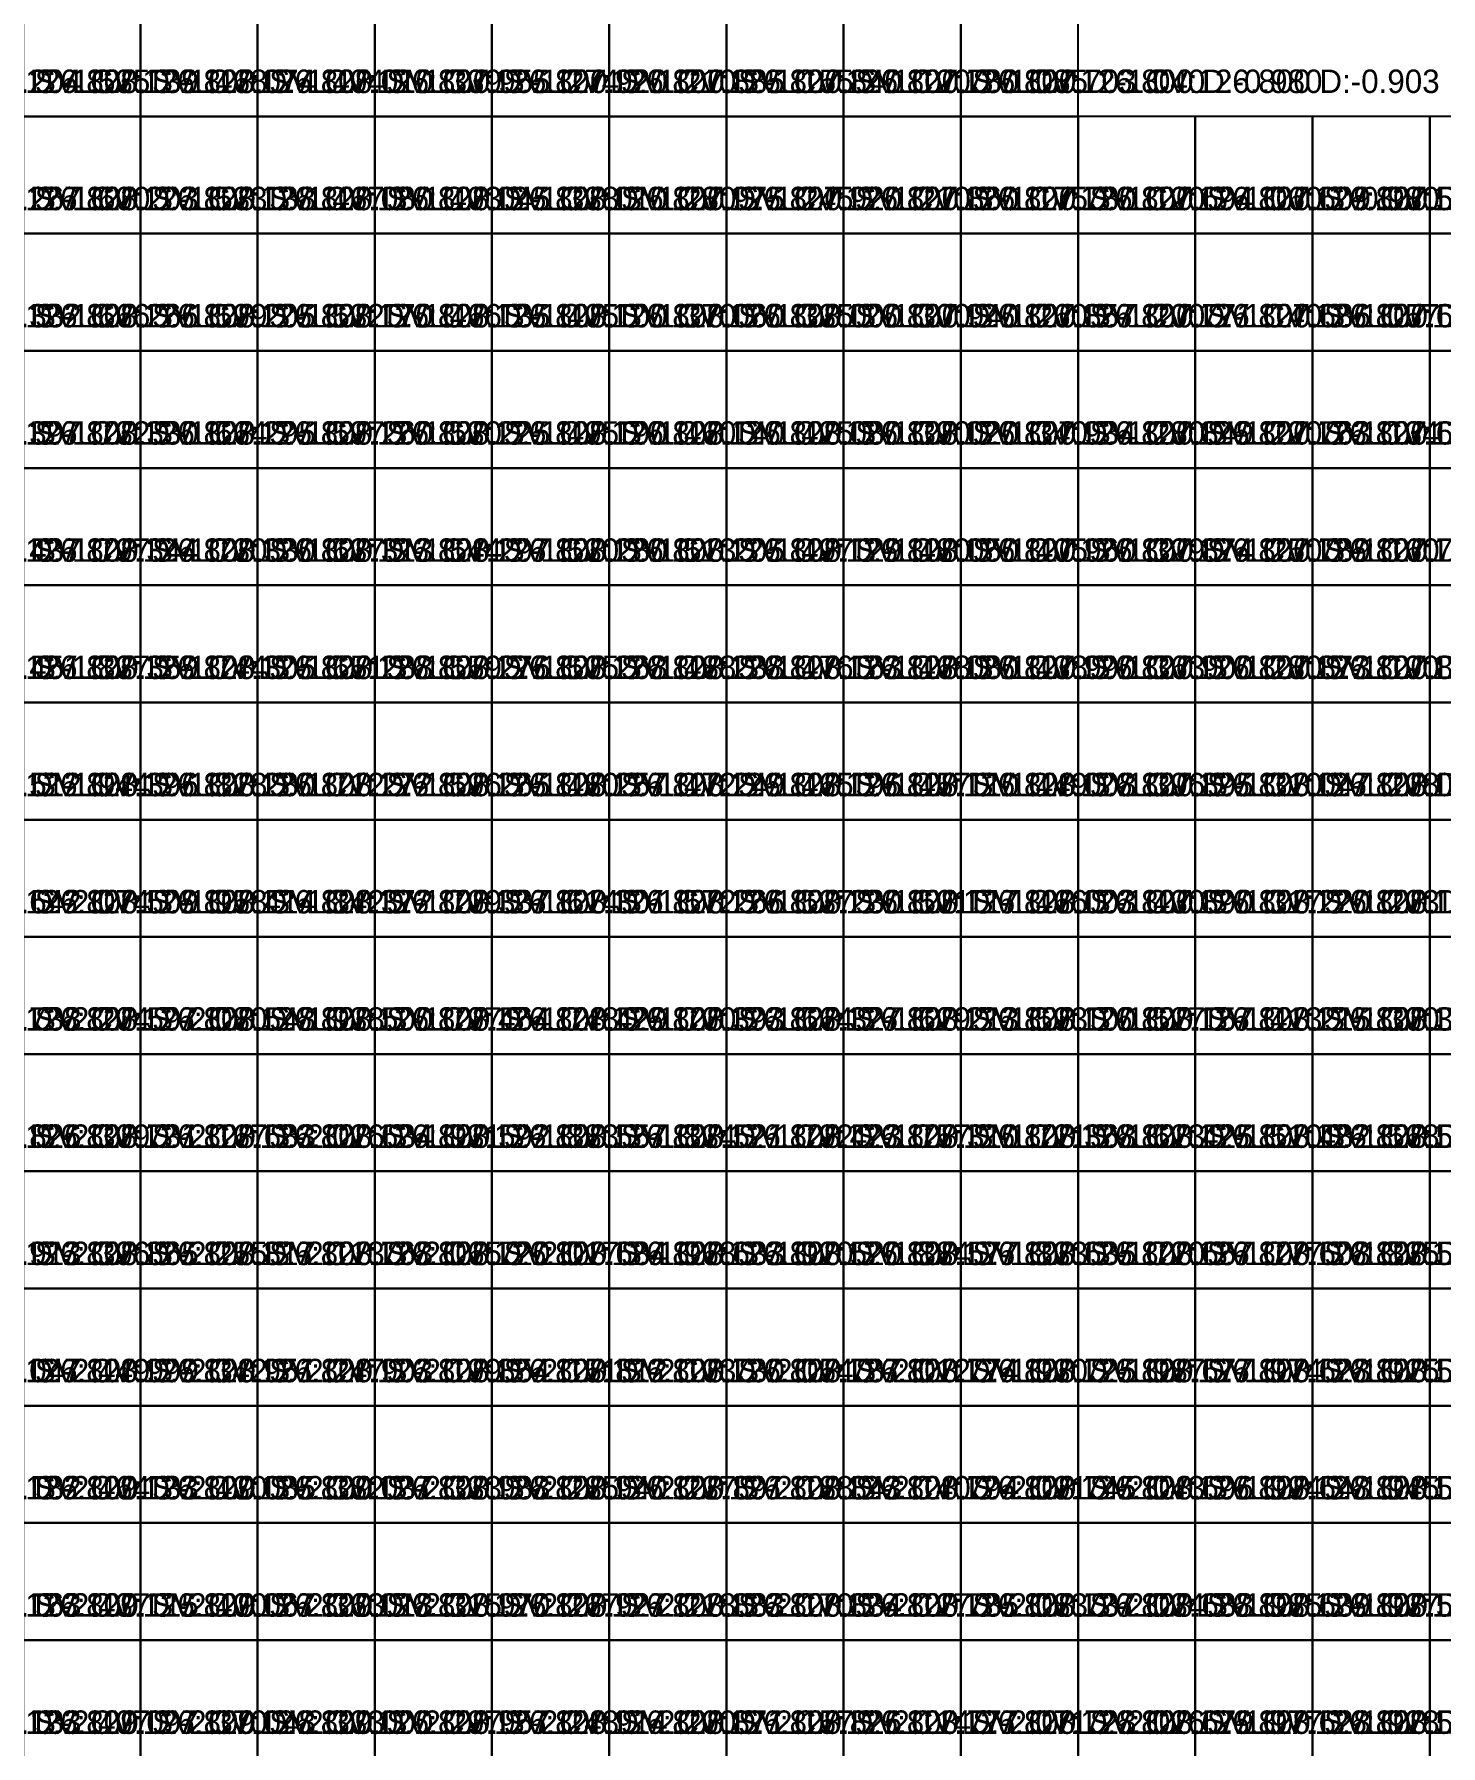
# Model space of a CAD drawing. Header units: metres. Extents: x 287857 to 287981, y 62957 to 63018.
# Drawn here: x 287912.02 to 287924.02, y 62970.93 to 62985.53 of the extents above; entities that cross this region are included whole.
import ezdxf

# ---------------------------------------------------------------- set-up
doc = ezdxf.new("R2010")
doc.units = ezdxf.units.M
doc.layers.add('CORR-CUT', color=7, linetype='Continuous', true_color=0x3b82f6)
doc.layers.add('CORR-DIFF-TXT', color=7, linetype='Continuous', true_color=0xffffff)

msp = doc.modelspace()

# ---------------------------------------------------------------- linework, layer by layer
at = {"layer": 'CORR-CUT'}
for points in [[(287911.925, 62984.831, 128.139), (287912.925, 62984.831, 128.139), (287912.925, 62985.831, 128.139), (287911.925, 62985.831, 128.139), (287911.925, 62984.831, 128.139)], [(287912.925, 62984.831, 128.074), (287913.925, 62984.831, 128.074), (287913.925, 62985.831, 128.074), (287912.925, 62985.831, 128.074), (287912.925, 62984.831, 128.074)], [(287913.925, 62984.831, 128.01), (287914.925, 62984.831, 128.01), (287914.925, 62985.831, 128.01), (287913.925, 62985.831, 128.01), (287913.925, 62984.831, 128.01)], [(287914.925, 62984.831, 127.955), (287915.925, 62984.831, 127.955), (287915.925, 62985.831, 127.955), (287914.925, 62985.831, 127.955), (287914.925, 62984.831, 127.955)], [(287915.925, 62984.831, 127.92), (287916.925, 62984.831, 127.92), (287916.925, 62985.831, 127.92), (287915.925, 62985.831, 127.92), (287915.925, 62984.831, 127.92)], [(287916.925, 62984.831, 127.885), (287917.925, 62984.831, 127.885), (287917.925, 62985.831, 127.885), (287916.925, 62985.831, 127.885), (287916.925, 62984.831, 127.885)], [(287917.925, 62984.831, 127.84), (287918.925, 62984.831, 127.84), (287918.925, 62985.831, 127.84), (287917.925, 62985.831, 127.84), (287917.925, 62984.831, 127.84)], [(287918.925, 62984.831, 127.78), (287919.925, 62984.831, 127.78), (287919.925, 62985.831, 127.78), (287918.925, 62985.831, 127.78), (287918.925, 62984.831, 127.78)], [(287919.925, 62984.831, 127.703), (287920.925, 62984.831, 127.703), (287920.925, 62985.831, 127.703), (287919.925, 62985.831, 127.703), (287919.925, 62984.831, 127.703)], [(287911.925, 62983.831, 128.203), (287912.925, 62983.831, 128.203), (287912.925, 62984.831, 128.203), (287911.925, 62984.831, 128.203), (287911.925, 62983.831, 128.203)], [(287912.925, 62983.831, 128.138), (287913.925, 62983.831, 128.138), (287913.925, 62984.831, 128.138), (287912.925, 62984.831, 128.138), (287912.925, 62983.831, 128.138)], [(287913.925, 62983.831, 128.08), (287914.925, 62983.831, 128.08), (287914.925, 62984.831, 128.08), (287913.925, 62984.831, 128.08), (287913.925, 62983.831, 128.08)], [(287914.925, 62983.831, 128.045), (287915.925, 62983.831, 128.045), (287915.925, 62984.831, 128.045), (287914.925, 62984.831, 128.045), (287914.925, 62983.831, 128.045)], [(287915.925, 62983.831, 128.01), (287916.925, 62983.831, 128.01), (287916.925, 62984.831, 128.01), (287915.925, 62984.831, 128.01), (287915.925, 62983.831, 128.01)], [(287916.925, 62983.831, 127.975), (287917.925, 62983.831, 127.975), (287917.925, 62984.831, 127.975), (287916.925, 62984.831, 127.975), (287916.925, 62983.831, 127.975)], [(287917.925, 62983.831, 127.92), (287918.925, 62983.831, 127.92), (287918.925, 62984.831, 127.92), (287917.925, 62984.831, 127.92), (287917.925, 62983.831, 127.92)], [(287918.925, 62983.831, 127.86), (287919.925, 62983.831, 127.86), (287919.925, 62984.831, 127.86), (287918.925, 62984.831, 127.86), (287918.925, 62983.831, 127.86)], [(287919.925, 62983.831, 127.78), (287920.925, 62983.831, 127.78), (287920.925, 62984.831, 127.78), (287919.925, 62984.831, 127.78), (287919.925, 62983.831, 127.78)], [(287920.925, 62983.831, 127.694), (287921.925, 62983.831, 127.694), (287921.925, 62984.831, 127.694), (287920.925, 62984.831, 127.694), (287920.925, 62983.831, 127.694)], [(287921.925, 62983.831, 127.609), (287922.925, 62983.831, 127.609), (287922.925, 62984.831, 127.609), (287921.925, 62984.831, 127.609), (287921.925, 62983.831, 127.609)], [(287922.925, 62983.831, 127.523), (287923.925, 62983.831, 127.523), (287923.925, 62984.831, 127.523), (287922.925, 62984.831, 127.523), (287922.925, 62983.831, 127.523)], [(287923.925, 62983.831, 127.437), (287924.925, 62983.831, 127.437), (287924.925, 62984.831, 127.437), (287923.925, 62984.831, 127.437), (287923.925, 62983.831, 127.437)], [(287911.925, 62982.831, 128.266), (287912.925, 62982.831, 128.266), (287912.925, 62983.831, 128.266), (287911.925, 62983.831, 128.266), (287911.925, 62982.831, 128.266)], [(287912.925, 62982.831, 128.205), (287913.925, 62982.831, 128.205), (287913.925, 62983.831, 128.205), (287912.925, 62983.831, 128.205), (287912.925, 62982.831, 128.205)], [(287913.925, 62982.831, 128.17), (287914.925, 62982.831, 128.17), (287914.925, 62983.831, 128.17), (287913.925, 62983.831, 128.17), (287913.925, 62982.831, 128.17)], [(287914.925, 62982.831, 128.135), (287915.925, 62982.831, 128.135), (287915.925, 62983.831, 128.135), (287914.925, 62983.831, 128.135), (287914.925, 62982.831, 128.135)], [(287915.925, 62982.831, 128.1), (287916.925, 62982.831, 128.1), (287916.925, 62983.831, 128.1), (287915.925, 62983.831, 128.1), (287915.925, 62982.831, 128.1)], [(287916.925, 62982.831, 128.06), (287917.925, 62982.831, 128.06), (287917.925, 62983.831, 128.06), (287916.925, 62983.831, 128.06), (287916.925, 62982.831, 128.06)], [(287917.925, 62982.831, 128), (287918.925, 62982.831, 128), (287918.925, 62983.831, 128), (287917.925, 62983.831, 128), (287917.925, 62982.831, 128)], [(287918.925, 62982.831, 127.94), (287919.925, 62982.831, 127.94), (287919.925, 62983.831, 127.94), (287918.925, 62983.831, 127.94), (287918.925, 62982.831, 127.94)], [(287919.925, 62982.831, 127.857), (287920.925, 62982.831, 127.857), (287920.925, 62983.831, 127.857), (287919.925, 62983.831, 127.857), (287919.925, 62982.831, 127.857)], [(287920.925, 62982.831, 127.771), (287921.925, 62982.831, 127.771), (287921.925, 62983.831, 127.771), (287920.925, 62983.831, 127.771), (287920.925, 62982.831, 127.771)], [(287921.925, 62982.831, 127.686), (287922.925, 62982.831, 127.686), (287922.925, 62983.831, 127.686), (287921.925, 62983.831, 127.686), (287921.925, 62982.831, 127.686)], [(287922.925, 62982.831, 127.6), (287923.925, 62982.831, 127.6), (287923.925, 62983.831, 127.6), (287922.925, 62983.831, 127.6), (287922.925, 62982.831, 127.6)], [(287923.925, 62982.831, 127.514), (287924.925, 62982.831, 127.514), (287924.925, 62983.831, 127.514), (287923.925, 62983.831, 127.514), (287923.925, 62982.831, 127.514)], [(287911.925, 62981.831, 128.33), (287912.925, 62981.831, 128.33), (287912.925, 62982.831, 128.33), (287911.925, 62982.831, 128.33), (287911.925, 62981.831, 128.33)], [(287912.925, 62981.831, 128.295), (287913.925, 62981.831, 128.295), (287913.925, 62982.831, 128.295), (287912.925, 62982.831, 128.295), (287912.925, 62981.831, 128.295)], [(287913.925, 62981.831, 128.26), (287914.925, 62981.831, 128.26), (287914.925, 62982.831, 128.26), (287913.925, 62982.831, 128.26), (287913.925, 62981.831, 128.26)], [(287914.925, 62981.831, 128.225), (287915.925, 62981.831, 128.225), (287915.925, 62982.831, 128.225), (287914.925, 62982.831, 128.225), (287914.925, 62981.831, 128.225)], [(287915.925, 62981.831, 128.19), (287916.925, 62981.831, 128.19), (287916.925, 62982.831, 128.19), (287915.925, 62982.831, 128.19), (287915.925, 62981.831, 128.19)], [(287916.925, 62981.831, 128.14), (287917.925, 62981.831, 128.14), (287917.925, 62982.831, 128.14), (287916.925, 62982.831, 128.14), (287916.925, 62981.831, 128.14)], [(287917.925, 62981.831, 128.08), (287918.925, 62981.831, 128.08), (287918.925, 62982.831, 128.08), (287917.925, 62982.831, 128.08), (287917.925, 62981.831, 128.08)], [(287918.925, 62981.831, 128.02), (287919.925, 62981.831, 128.02), (287919.925, 62982.831, 128.02), (287918.925, 62982.831, 128.02), (287918.925, 62981.831, 128.02)], [(287919.925, 62981.831, 127.934), (287920.925, 62981.831, 127.934), (287920.925, 62982.831, 127.934), (287919.925, 62982.831, 127.934), (287919.925, 62981.831, 127.934)], [(287920.925, 62981.831, 127.849), (287921.925, 62981.831, 127.849), (287921.925, 62982.831, 127.849), (287920.925, 62982.831, 127.849), (287920.925, 62981.831, 127.849)], [(287921.925, 62981.831, 127.763), (287922.925, 62981.831, 127.763), (287922.925, 62982.831, 127.763), (287921.925, 62982.831, 127.763), (287921.925, 62981.831, 127.763)], [(287922.925, 62981.831, 127.677), (287923.925, 62981.831, 127.677), (287923.925, 62982.831, 127.677), (287922.925, 62982.831, 127.677), (287922.925, 62981.831, 127.677)], [(287923.925, 62981.831, 127.591), (287924.925, 62981.831, 127.591), (287924.925, 62982.831, 127.591), (287923.925, 62982.831, 127.591), (287923.925, 62981.831, 127.591)], [(287911.925, 62980.831, 128.344), (287912.925, 62980.831, 128.344), (287912.925, 62981.831, 128.344), (287911.925, 62981.831, 128.344), (287911.925, 62980.831, 128.344)], [(287912.925, 62980.831, 128.33), (287913.925, 62980.831, 128.33), (287913.925, 62981.831, 128.33), (287912.925, 62981.831, 128.33), (287912.925, 62980.831, 128.33)], [(287913.925, 62980.831, 128.313), (287914.925, 62980.831, 128.313), (287914.925, 62981.831, 128.313), (287913.925, 62981.831, 128.313), (287913.925, 62980.831, 128.313)], [(287914.925, 62980.831, 128.297), (287915.925, 62980.831, 128.297), (287915.925, 62981.831, 128.297), (287914.925, 62981.831, 128.297), (287914.925, 62980.831, 128.297)], [(287915.925, 62980.831, 128.28), (287916.925, 62980.831, 128.28), (287916.925, 62981.831, 128.28), (287915.925, 62981.831, 128.28), (287915.925, 62980.831, 128.28)], [(287916.925, 62980.831, 128.205), (287917.925, 62980.831, 128.205), (287917.925, 62981.831, 128.205), (287916.925, 62981.831, 128.205), (287916.925, 62980.831, 128.205)], [(287917.925, 62980.831, 128.129), (287918.925, 62980.831, 128.129), (287918.925, 62981.831, 128.129), (287917.925, 62981.831, 128.129), (287917.925, 62980.831, 128.129)], [(287918.925, 62980.831, 128.05), (287919.925, 62980.831, 128.05), (287919.925, 62981.831, 128.05), (287918.925, 62981.831, 128.05), (287918.925, 62980.831, 128.05)], [(287919.925, 62980.831, 127.96), (287920.925, 62980.831, 127.96), (287920.925, 62981.831, 127.96), (287919.925, 62981.831, 127.96), (287919.925, 62980.831, 127.96)], [(287920.925, 62980.831, 127.874), (287921.925, 62980.831, 127.874), (287921.925, 62981.831, 127.874), (287920.925, 62981.831, 127.874), (287920.925, 62980.831, 127.874)], [(287921.925, 62980.831, 127.789), (287922.925, 62980.831, 127.789), (287922.925, 62981.831, 127.789), (287921.925, 62981.831, 127.789), (287921.925, 62980.831, 127.789)], [(287922.925, 62980.831, 127.703), (287923.925, 62980.831, 127.703), (287923.925, 62981.831, 127.703), (287922.925, 62981.831, 127.703), (287922.925, 62980.831, 127.703)], [(287923.925, 62980.831, 127.647), (287924.925, 62980.831, 127.647), (287924.925, 62981.831, 127.647), (287923.925, 62981.831, 127.647), (287923.925, 62980.831, 127.647)], [(287911.925, 62979.831, 128.359), (287912.925, 62979.831, 128.359), (287912.925, 62980.831, 128.359), (287911.925, 62980.831, 128.359), (287911.925, 62979.831, 128.359)], [(287912.925, 62979.831, 128.305), (287913.925, 62979.831, 128.305), (287913.925, 62980.831, 128.305), (287912.925, 62980.831, 128.305), (287912.925, 62979.831, 128.305)], [(287913.925, 62979.831, 128.288), (287914.925, 62979.831, 128.288), (287914.925, 62980.831, 128.288), (287913.925, 62980.831, 128.288), (287913.925, 62979.831, 128.288)], [(287914.925, 62979.831, 128.276), (287915.925, 62979.831, 128.276), (287915.925, 62980.831, 128.276), (287914.925, 62980.831, 128.276), (287914.925, 62979.831, 128.276)], [(287915.925, 62979.831, 128.268), (287916.925, 62979.831, 128.268), (287916.925, 62980.831, 128.268), (287915.925, 62980.831, 128.268), (287915.925, 62979.831, 128.268)], [(287916.925, 62979.831, 128.238), (287917.925, 62979.831, 128.238), (287917.925, 62980.831, 128.238), (287916.925, 62980.831, 128.238), (287916.925, 62979.831, 128.238)], [(287917.925, 62979.831, 128.163), (287918.925, 62979.831, 128.163), (287918.925, 62980.831, 128.163), (287917.925, 62980.831, 128.163), (287917.925, 62979.831, 128.163)], [(287918.925, 62979.831, 128.08), (287919.925, 62979.831, 128.08), (287919.925, 62980.831, 128.08), (287918.925, 62980.831, 128.08), (287918.925, 62979.831, 128.08)], [(287919.925, 62979.831, 127.99), (287920.925, 62979.831, 127.99), (287920.925, 62980.831, 127.99), (287919.925, 62980.831, 127.99), (287919.925, 62979.831, 127.99)], [(287920.925, 62979.831, 127.9), (287921.925, 62979.831, 127.9), (287921.925, 62980.831, 127.9), (287920.925, 62980.831, 127.9), (287920.925, 62979.831, 127.9)], [(287921.925, 62979.831, 127.873), (287922.925, 62979.831, 127.873), (287922.925, 62980.831, 127.873), (287921.925, 62980.831, 127.873), (287921.925, 62979.831, 127.873)], [(287922.925, 62979.831, 127.847), (287923.925, 62979.831, 127.847), (287923.925, 62980.831, 127.847), (287922.925, 62980.831, 127.847), (287922.925, 62979.831, 127.847)], [(287923.925, 62979.831, 127.82), (287924.925, 62979.831, 127.82), (287924.925, 62980.831, 127.82), (287923.925, 62980.831, 127.82), (287923.925, 62979.831, 127.82)], [(287911.925, 62978.831, 128.396), (287912.925, 62978.831, 128.396), (287912.925, 62979.831, 128.396), (287911.925, 62979.831, 128.396), (287911.925, 62978.831, 128.396)], [(287912.925, 62978.831, 128.28), (287913.925, 62978.831, 128.28), (287913.925, 62979.831, 128.28), (287912.925, 62979.831, 128.28), (287912.925, 62978.831, 128.28)], [(287913.925, 62978.831, 128.272), (287914.925, 62978.831, 128.272), (287914.925, 62979.831, 128.272), (287913.925, 62979.831, 128.272), (287913.925, 62978.831, 128.272)], [(287914.925, 62978.831, 128.265), (287915.925, 62978.831, 128.265), (287915.925, 62979.831, 128.265), (287914.925, 62979.831, 128.265), (287914.925, 62978.831, 128.265)], [(287915.925, 62978.831, 128.257), (287916.925, 62978.831, 128.257), (287916.925, 62979.831, 128.257), (287915.925, 62979.831, 128.257), (287915.925, 62978.831, 128.257)], [(287916.925, 62978.831, 128.249), (287917.925, 62978.831, 128.249), (287917.925, 62979.831, 128.249), (287916.925, 62979.831, 128.249), (287916.925, 62978.831, 128.249)], [(287917.925, 62978.831, 128.196), (287918.925, 62978.831, 128.196), (287918.925, 62979.831, 128.196), (287917.925, 62979.831, 128.196), (287917.925, 62978.831, 128.196)], [(287918.925, 62978.831, 128.11), (287919.925, 62978.831, 128.11), (287919.925, 62979.831, 128.11), (287918.925, 62979.831, 128.11), (287918.925, 62978.831, 128.11)], [(287919.925, 62978.831, 128.008), (287920.925, 62978.831, 128.008), (287920.925, 62979.831, 128.008), (287919.925, 62979.831, 128.008), (287919.925, 62978.831, 128.008)], [(287920.925, 62978.831, 127.895), (287921.925, 62978.831, 127.895), (287921.925, 62979.831, 127.895), (287920.925, 62979.831, 127.895), (287920.925, 62978.831, 127.895)], [(287921.925, 62978.831, 128.047), (287922.925, 62978.831, 128.047), (287922.925, 62979.831, 128.047), (287921.925, 62979.831, 128.047), (287921.925, 62978.831, 128.047)], [(287922.925, 62978.831, 128.02), (287923.925, 62978.831, 128.02), (287923.925, 62979.831, 128.02), (287922.925, 62979.831, 128.02), (287922.925, 62978.831, 128.02)], [(287923.925, 62978.831, 127.993), (287924.925, 62978.831, 127.993), (287924.925, 62979.831, 127.993), (287923.925, 62979.831, 127.993), (287923.925, 62978.831, 127.993)], [(287911.925, 62977.831, 128.509), (287912.925, 62977.831, 128.509), (287912.925, 62978.831, 128.509), (287911.925, 62978.831, 128.509), (287911.925, 62977.831, 128.509)], [(287912.925, 62977.831, 128.414), (287913.925, 62977.831, 128.414), (287913.925, 62978.831, 128.414), (287912.925, 62978.831, 128.414), (287912.925, 62977.831, 128.414)], [(287913.925, 62977.831, 128.372), (287914.925, 62977.831, 128.372), (287914.925, 62978.831, 128.372), (287913.925, 62978.831, 128.372), (287913.925, 62977.831, 128.372)], [(287914.925, 62977.831, 128.337), (287915.925, 62977.831, 128.337), (287915.925, 62978.831, 128.337), (287914.925, 62978.831, 128.337), (287914.925, 62977.831, 128.337)], [(287915.925, 62977.831, 128.301), (287916.925, 62977.831, 128.301), (287916.925, 62978.831, 128.301), (287915.925, 62978.831, 128.301), (287915.925, 62977.831, 128.301)], [(287916.925, 62977.831, 128.266), (287917.925, 62977.831, 128.266), (287917.925, 62978.831, 128.266), (287916.925, 62978.831, 128.266), (287916.925, 62977.831, 128.266)], [(287917.925, 62977.831, 128.23), (287918.925, 62977.831, 128.23), (287918.925, 62978.831, 128.23), (287917.925, 62978.831, 128.23), (287917.925, 62977.831, 128.23)], [(287918.925, 62977.831, 128.117), (287919.925, 62977.831, 128.117), (287919.925, 62978.831, 128.117), (287918.925, 62978.831, 128.117), (287918.925, 62977.831, 128.117)], [(287919.925, 62977.831, 128.003), (287920.925, 62977.831, 128.003), (287920.925, 62978.831, 128.003), (287919.925, 62978.831, 128.003), (287919.925, 62977.831, 128.003)], [(287920.925, 62977.831, 127.89), (287921.925, 62977.831, 127.89), (287921.925, 62978.831, 127.89), (287920.925, 62978.831, 127.89), (287920.925, 62977.831, 127.89)], [(287921.925, 62977.831, 128.22), (287922.925, 62977.831, 128.22), (287922.925, 62978.831, 128.22), (287921.925, 62978.831, 128.22), (287921.925, 62977.831, 128.22)], [(287922.925, 62977.831, 128.193), (287923.925, 62977.831, 128.193), (287923.925, 62978.831, 128.193), (287922.925, 62978.831, 128.193), (287922.925, 62977.831, 128.193)], [(287923.925, 62977.831, 128.167), (287924.925, 62977.831, 128.167), (287924.925, 62978.831, 128.167), (287923.925, 62978.831, 128.167), (287923.925, 62977.831, 128.167)], [(287911.925, 62976.831, 128.597), (287912.925, 62976.831, 128.597), (287912.925, 62977.831, 128.597), (287911.925, 62977.831, 128.597), (287911.925, 62976.831, 128.597)], [(287912.925, 62976.831, 128.548), (287913.925, 62976.831, 128.548), (287913.925, 62977.831, 128.548), (287912.925, 62977.831, 128.548), (287912.925, 62976.831, 128.548)], [(287913.925, 62976.831, 128.5), (287914.925, 62976.831, 128.5), (287914.925, 62977.831, 128.5), (287913.925, 62977.831, 128.5), (287913.925, 62976.831, 128.5)], [(287914.925, 62976.831, 128.464), (287915.925, 62976.831, 128.464), (287915.925, 62977.831, 128.464), (287914.925, 62977.831, 128.464), (287914.925, 62976.831, 128.464)], [(287915.925, 62976.831, 128.429), (287916.925, 62976.831, 128.429), (287916.925, 62977.831, 128.429), (287915.925, 62977.831, 128.429), (287915.925, 62976.831, 128.429)], [(287916.925, 62976.831, 128.393), (287917.925, 62976.831, 128.393), (287917.925, 62977.831, 128.393), (287916.925, 62977.831, 128.393), (287916.925, 62976.831, 128.393)], [(287917.925, 62976.831, 128.327), (287918.925, 62976.831, 128.327), (287918.925, 62977.831, 128.327), (287917.925, 62977.831, 128.327), (287917.925, 62976.831, 128.327)], [(287918.925, 62976.831, 128.213), (287919.925, 62976.831, 128.213), (287919.925, 62977.831, 128.213), (287918.925, 62977.831, 128.213), (287918.925, 62976.831, 128.213)], [(287919.925, 62976.831, 128.1), (287920.925, 62976.831, 128.1), (287920.925, 62977.831, 128.1), (287919.925, 62977.831, 128.1), (287919.925, 62976.831, 128.1)], [(287920.925, 62976.831, 128.157), (287921.925, 62976.831, 128.157), (287921.925, 62977.831, 128.157), (287920.925, 62977.831, 128.157), (287920.925, 62976.831, 128.157)], [(287921.925, 62976.831, 128.215), (287922.925, 62976.831, 128.215), (287922.925, 62977.831, 128.215), (287921.925, 62977.831, 128.215), (287921.925, 62976.831, 128.215)], [(287922.925, 62976.831, 128.367), (287923.925, 62976.831, 128.367), (287923.925, 62977.831, 128.367), (287922.925, 62977.831, 128.367), (287922.925, 62976.831, 128.367)], [(287923.925, 62976.831, 128.313), (287924.925, 62976.831, 128.313), (287924.925, 62977.831, 128.313), (287923.925, 62977.831, 128.313), (287923.925, 62976.831, 128.313)], [(287911.925, 62975.831, 128.731), (287912.925, 62975.831, 128.731), (287912.925, 62976.831, 128.731), (287911.925, 62976.831, 128.731), (287911.925, 62975.831, 128.731)], [(287912.925, 62975.831, 128.683), (287913.925, 62975.831, 128.683), (287913.925, 62976.831, 128.683), (287912.925, 62976.831, 128.683), (287912.925, 62975.831, 128.683)], [(287913.925, 62975.831, 128.634), (287914.925, 62975.831, 128.634), (287914.925, 62976.831, 128.634), (287913.925, 62976.831, 128.634), (287913.925, 62975.831, 128.634)], [(287914.925, 62975.831, 128.592), (287915.925, 62975.831, 128.592), (287915.925, 62976.831, 128.592), (287914.925, 62976.831, 128.592), (287914.925, 62975.831, 128.592)], [(287915.925, 62975.831, 128.557), (287916.925, 62975.831, 128.557), (287916.925, 62976.831, 128.557), (287915.925, 62976.831, 128.557), (287915.925, 62975.831, 128.557)], [(287916.925, 62975.831, 128.521), (287917.925, 62975.831, 128.521), (287917.925, 62976.831, 128.521), (287916.925, 62976.831, 128.521), (287916.925, 62975.831, 128.521)], [(287917.925, 62975.831, 128.423), (287918.925, 62975.831, 128.423), (287918.925, 62976.831, 128.423), (287917.925, 62976.831, 128.423), (287917.925, 62975.831, 128.423)], [(287918.925, 62975.831, 128.31), (287919.925, 62975.831, 128.31), (287919.925, 62976.831, 128.31), (287918.925, 62976.831, 128.31), (287918.925, 62975.831, 128.31)], [(287919.925, 62975.831, 128.368), (287920.925, 62975.831, 128.368), (287920.925, 62976.831, 128.368), (287919.925, 62976.831, 128.368), (287919.925, 62975.831, 128.368)], [(287920.925, 62975.831, 128.425), (287921.925, 62975.831, 128.425), (287921.925, 62976.831, 128.425), (287920.925, 62976.831, 128.425), (287920.925, 62975.831, 128.425)], [(287921.925, 62975.831, 128.482), (287922.925, 62975.831, 128.482), (287922.925, 62976.831, 128.482), (287921.925, 62976.831, 128.482), (287921.925, 62975.831, 128.482)], [(287922.925, 62975.831, 128.54), (287923.925, 62975.831, 128.54), (287923.925, 62976.831, 128.54), (287922.925, 62976.831, 128.54), (287922.925, 62975.831, 128.54)], [(287923.925, 62975.831, 128.441), (287924.925, 62975.831, 128.441), (287924.925, 62976.831, 128.441), (287923.925, 62976.831, 128.441), (287923.925, 62975.831, 128.441)], [(287911.925, 62974.831, 128.865), (287912.925, 62974.831, 128.865), (287912.925, 62975.831, 128.865), (287911.925, 62975.831, 128.865), (287911.925, 62974.831, 128.865)], [(287912.925, 62974.831, 128.817), (287913.925, 62974.831, 128.817), (287913.925, 62975.831, 128.817), (287912.925, 62975.831, 128.817), (287912.925, 62974.831, 128.817)], [(287913.925, 62974.831, 128.768), (287914.925, 62974.831, 128.768), (287914.925, 62975.831, 128.768), (287913.925, 62975.831, 128.768), (287913.925, 62974.831, 128.768)], [(287914.925, 62974.831, 128.72), (287915.925, 62974.831, 128.72), (287915.925, 62975.831, 128.72), (287914.925, 62975.831, 128.72), (287914.925, 62974.831, 128.72)], [(287915.925, 62974.831, 128.684), (287916.925, 62974.831, 128.684), (287916.925, 62975.831, 128.684), (287915.925, 62975.831, 128.684), (287915.925, 62974.831, 128.684)], [(287916.925, 62974.831, 128.633), (287917.925, 62974.831, 128.633), (287917.925, 62975.831, 128.633), (287916.925, 62975.831, 128.633), (287916.925, 62974.831, 128.633)], [(287917.925, 62974.831, 128.52), (287918.925, 62974.831, 128.52), (287918.925, 62975.831, 128.52), (287917.925, 62975.831, 128.52), (287917.925, 62974.831, 128.52)], [(287918.925, 62974.831, 128.577), (287919.925, 62974.831, 128.577), (287919.925, 62975.831, 128.577), (287918.925, 62975.831, 128.577), (287918.925, 62974.831, 128.577)], [(287919.925, 62974.831, 128.635), (287920.925, 62974.831, 128.635), (287920.925, 62975.831, 128.635), (287919.925, 62975.831, 128.635), (287919.925, 62974.831, 128.635)], [(287920.925, 62974.831, 128.657), (287921.925, 62974.831, 128.657), (287921.925, 62975.831, 128.657), (287920.925, 62975.831, 128.657), (287920.925, 62974.831, 128.657)], [(287921.925, 62974.831, 128.608), (287922.925, 62974.831, 128.608), (287922.925, 62975.831, 128.608), (287921.925, 62975.831, 128.608), (287921.925, 62974.831, 128.608)], [(287922.925, 62974.831, 128.56), (287923.925, 62974.831, 128.56), (287923.925, 62975.831, 128.56), (287922.925, 62975.831, 128.56), (287922.925, 62974.831, 128.56)], [(287923.925, 62974.831, 128.498), (287924.925, 62974.831, 128.498), (287924.925, 62975.831, 128.498), (287923.925, 62975.831, 128.498), (287923.925, 62974.831, 128.498)], [(287911.925, 62973.831, 128.999), (287912.925, 62973.831, 128.999), (287912.925, 62974.831, 128.999), (287911.925, 62974.831, 128.999), (287911.925, 62973.831, 128.999)], [(287912.925, 62973.831, 128.951), (287913.925, 62973.831, 128.951), (287913.925, 62974.831, 128.951), (287912.925, 62974.831, 128.951), (287912.925, 62973.831, 128.951)], [(287913.925, 62973.831, 128.903), (287914.925, 62973.831, 128.903), (287914.925, 62974.831, 128.903), (287913.925, 62974.831, 128.903), (287913.925, 62973.831, 128.903)], [(287914.925, 62973.831, 128.854), (287915.925, 62973.831, 128.854), (287915.925, 62974.831, 128.854), (287914.925, 62974.831, 128.854), (287914.925, 62973.831, 128.854)], [(287915.925, 62973.831, 128.812), (287916.925, 62973.831, 128.812), (287916.925, 62974.831, 128.812), (287915.925, 62974.831, 128.812), (287915.925, 62973.831, 128.812)], [(287916.925, 62973.831, 128.73), (287917.925, 62973.831, 128.73), (287917.925, 62974.831, 128.73), (287916.925, 62974.831, 128.73), (287916.925, 62973.831, 128.73)], [(287917.925, 62973.831, 128.787), (287918.925, 62973.831, 128.787), (287918.925, 62974.831, 128.787), (287917.925, 62974.831, 128.787), (287917.925, 62973.831, 128.787)], [(287918.925, 62973.831, 128.774), (287919.925, 62973.831, 128.774), (287919.925, 62974.831, 128.774), (287918.925, 62974.831, 128.774), (287918.925, 62973.831, 128.774)], [(287919.925, 62973.831, 128.725), (287920.925, 62973.831, 128.725), (287920.925, 62974.831, 128.725), (287919.925, 62974.831, 128.725), (287919.925, 62973.831, 128.725)], [(287920.925, 62973.831, 128.677), (287921.925, 62973.831, 128.677), (287921.925, 62974.831, 128.677), (287920.925, 62974.831, 128.677), (287920.925, 62973.831, 128.677)], [(287921.925, 62973.831, 128.628), (287922.925, 62973.831, 128.628), (287922.925, 62974.831, 128.628), (287921.925, 62974.831, 128.628), (287921.925, 62973.831, 128.628)], [(287922.925, 62973.831, 128.579), (287923.925, 62973.831, 128.579), (287923.925, 62974.831, 128.579), (287922.925, 62974.831, 128.579), (287922.925, 62973.831, 128.579)], [(287923.925, 62973.831, 128.524), (287924.925, 62973.831, 128.524), (287924.925, 62974.831, 128.524), (287923.925, 62974.831, 128.524), (287923.925, 62973.831, 128.524)], [(287911.925, 62972.831, 129.133), (287912.925, 62972.831, 129.133), (287912.925, 62973.831, 129.133), (287911.925, 62973.831, 129.133), (287911.925, 62972.831, 129.133)], [(287912.925, 62972.831, 129.085), (287913.925, 62972.831, 129.085), (287913.925, 62973.831, 129.085), (287912.925, 62973.831, 129.085), (287912.925, 62972.831, 129.085)], [(287913.925, 62972.831, 129.037), (287914.925, 62972.831, 129.037), (287914.925, 62973.831, 129.037), (287913.925, 62973.831, 129.037), (287913.925, 62972.831, 129.037)], [(287914.925, 62972.831, 128.988), (287915.925, 62972.831, 128.988), (287915.925, 62973.831, 128.988), (287914.925, 62973.831, 128.988), (287914.925, 62972.831, 128.988)], [(287915.925, 62972.831, 128.94), (287916.925, 62972.831, 128.94), (287916.925, 62973.831, 128.94), (287915.925, 62973.831, 128.94), (287915.925, 62972.831, 128.94)], [(287916.925, 62972.831, 128.891), (287917.925, 62972.831, 128.891), (287917.925, 62973.831, 128.891), (287916.925, 62973.831, 128.891), (287916.925, 62972.831, 128.891)], [(287917.925, 62972.831, 128.843), (287918.925, 62972.831, 128.843), (287918.925, 62973.831, 128.843), (287917.925, 62973.831, 128.843), (287917.925, 62972.831, 128.843)], [(287918.925, 62972.831, 128.794), (287919.925, 62972.831, 128.794), (287919.925, 62973.831, 128.794), (287918.925, 62973.831, 128.794), (287918.925, 62972.831, 128.794)], [(287919.925, 62972.831, 128.745), (287920.925, 62972.831, 128.745), (287920.925, 62973.831, 128.745), (287919.925, 62973.831, 128.745), (287919.925, 62972.831, 128.745)], [(287920.925, 62972.831, 128.696), (287921.925, 62972.831, 128.696), (287921.925, 62973.831, 128.696), (287920.925, 62973.831, 128.696), (287920.925, 62972.831, 128.696)], [(287921.925, 62972.831, 128.648), (287922.925, 62972.831, 128.648), (287922.925, 62973.831, 128.648), (287921.925, 62973.831, 128.648), (287921.925, 62972.831, 128.648)], [(287922.925, 62972.831, 128.599), (287923.925, 62972.831, 128.599), (287923.925, 62973.831, 128.599), (287922.925, 62973.831, 128.599), (287922.925, 62972.831, 128.599)], [(287923.925, 62972.831, 128.55), (287924.925, 62972.831, 128.55), (287924.925, 62973.831, 128.55), (287923.925, 62973.831, 128.55), (287923.925, 62972.831, 128.55)], [(287911.925, 62971.831, 129.115), (287912.925, 62971.831, 129.115), (287912.925, 62972.831, 129.115), (287911.925, 62972.831, 129.115), (287911.925, 62971.831, 129.115)], [(287912.925, 62971.831, 129.067), (287913.925, 62971.831, 129.067), (287913.925, 62972.831, 129.067), (287912.925, 62972.831, 129.067), (287912.925, 62971.831, 129.067)], [(287913.925, 62971.831, 129.018), (287914.925, 62971.831, 129.018), (287914.925, 62972.831, 129.018), (287913.925, 62972.831, 129.018), (287913.925, 62971.831, 129.018)], [(287914.925, 62971.831, 128.97), (287915.925, 62971.831, 128.97), (287915.925, 62972.831, 128.97), (287914.925, 62972.831, 128.97), (287914.925, 62971.831, 128.97)], [(287915.925, 62971.831, 128.927), (287916.925, 62971.831, 128.927), (287916.925, 62972.831, 128.927), (287915.925, 62972.831, 128.927), (287915.925, 62971.831, 128.927)], [(287916.925, 62971.831, 128.883), (287917.925, 62971.831, 128.883), (287917.925, 62972.831, 128.883), (287916.925, 62972.831, 128.883), (287916.925, 62971.831, 128.883)], [(287917.925, 62971.831, 128.834), (287918.925, 62971.831, 128.834), (287918.925, 62972.831, 128.834), (287917.925, 62972.831, 128.834), (287917.925, 62971.831, 128.834)], [(287918.925, 62971.831, 128.785), (287919.925, 62971.831, 128.785), (287919.925, 62972.831, 128.785), (287918.925, 62972.831, 128.785), (287918.925, 62971.831, 128.785)], [(287919.925, 62971.831, 128.737), (287920.925, 62971.831, 128.737), (287920.925, 62972.831, 128.737), (287919.925, 62972.831, 128.737), (287919.925, 62971.831, 128.737)], [(287920.925, 62971.831, 128.688), (287921.925, 62971.831, 128.688), (287921.925, 62972.831, 128.688), (287920.925, 62972.831, 128.688), (287920.925, 62971.831, 128.688)], [(287921.925, 62971.831, 128.639), (287922.925, 62971.831, 128.639), (287922.925, 62972.831, 128.639), (287921.925, 62972.831, 128.639), (287921.925, 62971.831, 128.639)], [(287922.925, 62971.831, 128.589), (287923.925, 62971.831, 128.589), (287923.925, 62972.831, 128.589), (287922.925, 62972.831, 128.589), (287922.925, 62971.831, 128.589)], [(287923.925, 62971.831, 128.536), (287924.925, 62971.831, 128.536), (287924.925, 62972.831, 128.536), (287923.925, 62972.831, 128.536), (287923.925, 62971.831, 128.536)], [(287911.925, 62970.831, 129.097), (287912.925, 62970.831, 129.097), (287912.925, 62971.831, 129.097), (287911.925, 62971.831, 129.097), (287911.925, 62970.831, 129.097)], [(287912.925, 62970.831, 129.048), (287913.925, 62970.831, 129.048), (287913.925, 62971.831, 129.048), (287912.925, 62971.831, 129.048), (287912.925, 62970.831, 129.048)], [(287913.925, 62970.831, 129), (287914.925, 62970.831, 129), (287914.925, 62971.831, 129), (287913.925, 62971.831, 129), (287913.925, 62970.831, 129)], [(287914.925, 62970.831, 128.957), (287915.925, 62970.831, 128.957), (287915.925, 62971.831, 128.957), (287914.925, 62971.831, 128.957), (287914.925, 62970.831, 128.957)], [(287915.925, 62970.831, 128.914), (287916.925, 62970.831, 128.914), (287916.925, 62971.831, 128.914), (287915.925, 62971.831, 128.914), (287915.925, 62970.831, 128.914)], [(287916.925, 62970.831, 128.871), (287917.925, 62970.831, 128.871), (287917.925, 62971.831, 128.871), (287916.925, 62971.831, 128.871), (287916.925, 62970.831, 128.871)], [(287917.925, 62970.831, 128.826), (287918.925, 62970.831, 128.826), (287918.925, 62971.831, 128.826), (287917.925, 62971.831, 128.826), (287917.925, 62970.831, 128.826)], [(287918.925, 62970.831, 128.777), (287919.925, 62970.831, 128.777), (287919.925, 62971.831, 128.777), (287918.925, 62971.831, 128.777), (287918.925, 62970.831, 128.777)], [(287919.925, 62970.831, 128.728), (287920.925, 62970.831, 128.728), (287920.925, 62971.831, 128.728), (287919.925, 62971.831, 128.728), (287919.925, 62970.831, 128.728)], [(287920.925, 62970.831, 128.679), (287921.925, 62970.831, 128.679), (287921.925, 62971.831, 128.679), (287920.925, 62971.831, 128.679), (287920.925, 62970.831, 128.679)], [(287921.925, 62970.831, 128.628), (287922.925, 62970.831, 128.628), (287922.925, 62971.831, 128.628), (287921.925, 62971.831, 128.628), (287921.925, 62970.831, 128.628)], [(287922.925, 62970.831, 128.575), (287923.925, 62970.831, 128.575), (287923.925, 62971.831, 128.575), (287922.925, 62971.831, 128.575), (287922.925, 62970.831, 128.575)], [(287923.925, 62970.831, 128.522), (287924.925, 62970.831, 128.522), (287924.925, 62971.831, 128.522), (287923.925, 62971.831, 128.522), (287923.925, 62970.831, 128.522)]]:
    msp.add_polyline3d(points, dxfattribs=at)

# ---------------------------------------------------------------- texts
at = {"layer": 'CORR-DIFF-TXT'}
for s, p in [('SV:128.335 CV:126.800 D:-1.535', (287909.025, 62985.031, 128.335)), ('SV:128.268 CV:126.800 D:-1.468', (287910.025, 62985.031, 128.268)), ('SV:128.204 CV:126.800 D:-1.404', (287911.025, 62985.031, 128.204)), ('SV:128.139 CV:126.800 D:-1.339', (287912.025, 62985.031, 128.139)), ('SV:128.074 CV:126.800 D:-1.274', (287913.025, 62985.031, 128.074)), ('SV:128.010 CV:126.800 D:-1.210', (287914.025, 62985.031, 128.01)), ('SV:127.955 CV:126.800 D:-1.155', (287915.025, 62985.031, 127.955)), ('SV:127.920 CV:126.800 D:-1.120', (287916.025, 62985.031, 127.92)), ('SV:127.885 CV:126.800 D:-1.085', (287917.025, 62985.031, 127.885)), ('SV:127.840 CV:126.800 D:-1.040', (287918.025, 62985.031, 127.84)), ('SV:127.780 CV:126.800 D:-0.980', (287919.025, 62985.031, 127.78)), ('SV:127.703 CV:126.800 D:-0.903', (287920.025, 62985.031, 127.703)), ('SV:128.400 CV:126.800 D:-1.600', (287909.025, 62984.031, 128.4)), ('SV:128.333 CV:126.800 D:-1.533', (287910.025, 62984.031, 128.333)), ('SV:128.267 CV:126.800 D:-1.467', (287911.025, 62984.031, 128.267)), ('SV:128.203 CV:126.800 D:-1.403', (287912.025, 62984.031, 128.203)), ('SV:128.138 CV:126.800 D:-1.338', (287913.025, 62984.031, 128.138)), ('SV:128.080 CV:126.800 D:-1.280', (287914.025, 62984.031, 128.08)), ('SV:128.045 CV:126.800 D:-1.245', (287915.025, 62984.031, 128.045)), ('SV:128.010 CV:126.800 D:-1.210', (287916.025, 62984.031, 128.01)), ('SV:127.975 CV:126.800 D:-1.175', (287917.025, 62984.031, 127.975)), ('SV:127.920 CV:126.800 D:-1.120', (287918.025, 62984.031, 127.92)), ('SV:127.860 CV:126.800 D:-1.060', (287919.025, 62984.031, 127.86)), ('SV:127.780 CV:126.800 D:-0.980', (287920.025, 62984.031, 127.78)), ('SV:127.694 CV:126.800 D:-0.894', (287921.025, 62984.031, 127.694)), ('SV:127.609 CV:126.800 D:-0.809', (287922.025, 62984.031, 127.609)), ('SV:127.523 CV:126.800 D:-0.723', (287923.025, 62984.031, 127.523)), ('SV:128.466 CV:126.800 D:-1.666', (287909.025, 62983.031, 128.466)), ('SV:128.399 CV:126.800 D:-1.599', (287910.025, 62983.031, 128.399)), ('SV:128.332 CV:126.800 D:-1.532', (287911.025, 62983.031, 128.332)), ('SV:128.266 CV:126.800 D:-1.466', (287912.025, 62983.031, 128.266)), ('SV:128.205 CV:126.800 D:-1.405', (287913.025, 62983.031, 128.205)), ('SV:128.170 CV:126.800 D:-1.370', (287914.025, 62983.031, 128.17)), ('SV:128.135 CV:126.800 D:-1.335', (287915.025, 62983.031, 128.135)), ('SV:128.100 CV:126.800 D:-1.300', (287916.025, 62983.031, 128.1)), ('SV:128.060 CV:126.800 D:-1.260', (287917.025, 62983.031, 128.06)), ('SV:128.000 CV:126.800 D:-1.200', (287918.025, 62983.031, 128)), ('SV:127.940 CV:126.800 D:-1.140', (287919.025, 62983.031, 127.94)), ('SV:127.857 CV:126.800 D:-1.057', (287920.025, 62983.031, 127.857)), ('SV:127.771 CV:126.800 D:-0.971', (287921.025, 62983.031, 127.771)), ('SV:127.686 CV:126.800 D:-0.886', (287922.025, 62983.031, 127.686)), ('SV:127.600 CV:126.800 D:-0.800', (287923.025, 62983.031, 127.6)), ('SV:128.532 CV:126.800 D:-1.732', (287909.025, 62982.031, 128.532)), ('SV:128.464 CV:126.800 D:-1.664', (287910.025, 62982.031, 128.464)), ('SV:128.397 CV:126.800 D:-1.597', (287911.025, 62982.031, 128.397)), ('SV:128.330 CV:126.800 D:-1.530', (287912.025, 62982.031, 128.33)), ('SV:128.295 CV:126.800 D:-1.495', (287913.025, 62982.031, 128.295)), ('SV:128.260 CV:126.800 D:-1.460', (287914.025, 62982.031, 128.26)), ('SV:128.225 CV:126.800 D:-1.425', (287915.025, 62982.031, 128.225)), ('SV:128.190 CV:126.800 D:-1.390', (287916.025, 62982.031, 128.19)), ('SV:128.140 CV:126.800 D:-1.340', (287917.025, 62982.031, 128.14)), ('SV:128.080 CV:126.800 D:-1.280', (287918.025, 62982.031, 128.08)), ('SV:128.020 CV:126.800 D:-1.220', (287919.025, 62982.031, 128.02)), ('SV:127.934 CV:126.800 D:-1.134', (287920.025, 62982.031, 127.934)), ('SV:127.849 CV:126.800 D:-1.049', (287921.025, 62982.031, 127.849)), ('SV:127.763 CV:126.800 D:-0.963', (287922.025, 62982.031, 127.763)), ('SV:127.677 CV:126.800 D:-0.877', (287923.025, 62982.031, 127.677)), ('SV:128.597 CV:126.800 D:-1.797', (287909.025, 62981.031, 128.597)), ('SV:128.530 CV:126.800 D:-1.730', (287910.025, 62981.031, 128.53)), ('SV:128.437 CV:126.800 D:-1.637', (287911.025, 62981.031, 128.437)), ('SV:128.344 CV:126.800 D:-1.544', (287912.025, 62981.031, 128.344)), ('SV:128.330 CV:126.800 D:-1.530', (287913.025, 62981.031, 128.33)), ('SV:128.313 CV:126.800 D:-1.513', (287914.025, 62981.031, 128.313)), ('SV:128.297 CV:126.800 D:-1.497', (287915.025, 62981.031, 128.297)), ('SV:128.280 CV:126.800 D:-1.480', (287916.025, 62981.031, 128.28)), ('SV:128.205 CV:126.800 D:-1.405', (287917.025, 62981.031, 128.205)), ('SV:128.129 CV:126.800 D:-1.329', (287918.025, 62981.031, 128.129)), ('SV:128.050 CV:126.800 D:-1.250', (287919.025, 62981.031, 128.05)), ('SV:127.960 CV:126.800 D:-1.160', (287920.025, 62981.031, 127.96)), ('SV:127.874 CV:126.800 D:-1.074', (287921.025, 62981.031, 127.874)), ('SV:127.789 CV:126.800 D:-0.989', (287922.025, 62981.031, 127.789)), ('SV:127.703 CV:126.800 D:-0.903', (287923.025, 62981.031, 127.703)), ('SV:128.637 CV:126.800 D:-1.837', (287909.025, 62980.031, 128.637)), ('SV:128.544 CV:126.800 D:-1.744', (287910.025, 62980.031, 128.544)), ('SV:128.451 CV:126.800 D:-1.651', (287911.025, 62980.031, 128.451)), ('SV:128.359 CV:126.800 D:-1.559', (287912.025, 62980.031, 128.359)), ('SV:128.305 CV:126.800 D:-1.505', (287913.025, 62980.031, 128.305)), ('SV:128.288 CV:126.800 D:-1.488', (287914.025, 62980.031, 128.288)), ('SV:128.276 CV:126.800 D:-1.476', (287915.025, 62980.031, 128.276)), ('SV:128.268 CV:126.800 D:-1.468', (287916.025, 62980.031, 128.268)), ('SV:128.238 CV:126.800 D:-1.438', (287917.025, 62980.031, 128.238)), ('SV:128.163 CV:126.800 D:-1.363', (287918.025, 62980.031, 128.163)), ('SV:128.080 CV:126.800 D:-1.280', (287919.025, 62980.031, 128.08)), ('SV:127.990 CV:126.800 D:-1.190', (287920.025, 62980.031, 127.99)), ('SV:127.900 CV:126.800 D:-1.100', (287921.025, 62980.031, 127.9)), ('SV:127.873 CV:126.800 D:-1.073', (287922.025, 62980.031, 127.873)), ('SV:127.847 CV:126.800 D:-1.047', (287923.025, 62980.031, 127.847)), ('SV:128.744 CV:126.800 D:-1.944', (287909.025, 62979.031, 128.744)), ('SV:128.628 CV:126.800 D:-1.828', (287910.025, 62979.031, 128.628)), ('SV:128.512 CV:126.800 D:-1.712', (287911.025, 62979.031, 128.512)), ('SV:128.396 CV:126.800 D:-1.596', (287912.025, 62979.031, 128.396)), ('SV:128.280 CV:126.800 D:-1.480', (287913.025, 62979.031, 128.28)), ('SV:128.272 CV:126.800 D:-1.472', (287914.025, 62979.031, 128.272)), ('SV:128.265 CV:126.800 D:-1.465', (287915.025, 62979.031, 128.265)), ('SV:128.257 CV:126.800 D:-1.457', (287916.025, 62979.031, 128.257)), ('SV:128.249 CV:126.800 D:-1.449', (287917.025, 62979.031, 128.249)), ('SV:128.196 CV:126.800 D:-1.396', (287918.025, 62979.031, 128.196)), ('SV:128.110 CV:126.800 D:-1.310', (287919.025, 62979.031, 128.11)), ('SV:128.008 CV:126.800 D:-1.208', (287920.025, 62979.031, 128.008)), ('SV:127.895 CV:126.800 D:-1.095', (287921.025, 62979.031, 127.895)), ('SV:128.047 CV:126.800 D:-1.247', (287922.025, 62979.031, 128.047)), ('SV:128.020 CV:126.800 D:-1.220', (287923.025, 62979.031, 128.02)), ('SV:128.874 CV:126.800 D:-2.074', (287909.025, 62978.031, 128.874)), ('SV:128.758 CV:126.800 D:-1.958', (287910.025, 62978.031, 128.758)), ('SV:128.642 CV:126.800 D:-1.842', (287911.025, 62978.031, 128.642)), ('SV:128.509 CV:126.800 D:-1.709', (287912.025, 62978.031, 128.509)), ('SV:128.414 CV:126.800 D:-1.614', (287913.025, 62978.031, 128.414)), ('SV:128.372 CV:126.800 D:-1.572', (287914.025, 62978.031, 128.372)), ('SV:128.337 CV:126.800 D:-1.537', (287915.025, 62978.031, 128.337)), ('SV:128.301 CV:126.800 D:-1.501', (287916.025, 62978.031, 128.301)), ('SV:128.266 CV:126.800 D:-1.466', (287917.025, 62978.031, 128.266)), ('SV:128.230 CV:126.800 D:-1.430', (287918.025, 62978.031, 128.23)), ('SV:128.117 CV:126.800 D:-1.317', (287919.025, 62978.031, 128.117)), ('SV:128.003 CV:126.800 D:-1.203', (287920.025, 62978.031, 128.003)), ('SV:127.890 CV:126.800 D:-1.090', (287921.025, 62978.031, 127.89)), ('SV:128.220 CV:126.800 D:-1.420', (287922.025, 62978.031, 128.22)), ('SV:128.193 CV:126.800 D:-1.393', (287923.025, 62978.031, 128.193)), ('SV:129.004 CV:126.800 D:-2.204', (287909.025, 62977.031, 129.004)), ('SV:128.880 CV:126.800 D:-2.080', (287910.025, 62977.031, 128.88)), ('SV:128.738 CV:126.800 D:-1.938', (287911.025, 62977.031, 128.738)), ('SV:128.597 CV:126.800 D:-1.797', (287912.025, 62977.031, 128.597)), ('SV:128.548 CV:126.800 D:-1.748', (287913.025, 62977.031, 128.548)), ('SV:128.500 CV:126.800 D:-1.700', (287914.025, 62977.031, 128.5)), ('SV:128.464 CV:126.800 D:-1.664', (287915.025, 62977.031, 128.464)), ('SV:128.429 CV:126.800 D:-1.629', (287916.025, 62977.031, 128.429)), ('SV:128.393 CV:126.800 D:-1.593', (287917.025, 62977.031, 128.393)), ('SV:128.327 CV:126.800 D:-1.527', (287918.025, 62977.031, 128.327)), ('SV:128.213 CV:126.800 D:-1.413', (287919.025, 62977.031, 128.213)), ('SV:128.100 CV:126.800 D:-1.300', (287920.025, 62977.031, 128.1)), ('SV:128.157 CV:126.800 D:-1.357', (287921.025, 62977.031, 128.157)), ('SV:128.215 CV:126.800 D:-1.415', (287922.025, 62977.031, 128.215)), ('SV:128.367 CV:126.800 D:-1.567', (287923.025, 62977.031, 128.367)), ('SV:129.109 CV:126.800 D:-2.309', (287909.025, 62976.031, 129.109)), ('SV:128.967 CV:126.800 D:-2.167', (287910.025, 62976.031, 128.967)), ('SV:128.826 CV:126.800 D:-2.026', (287911.025, 62976.031, 128.826)), ('SV:128.731 CV:126.800 D:-1.931', (287912.025, 62976.031, 128.731)), ('SV:128.683 CV:126.800 D:-1.883', (287913.025, 62976.031, 128.683)), ('SV:128.634 CV:126.800 D:-1.834', (287914.025, 62976.031, 128.634)), ('SV:128.592 CV:126.800 D:-1.792', (287915.025, 62976.031, 128.592)), ('SV:128.557 CV:126.800 D:-1.757', (287916.025, 62976.031, 128.557)), ('SV:128.521 CV:126.800 D:-1.721', (287917.025, 62976.031, 128.521)), ('SV:128.423 CV:126.800 D:-1.623', (287918.025, 62976.031, 128.423)), ('SV:128.310 CV:126.800 D:-1.510', (287919.025, 62976.031, 128.31)), ('SV:128.368 CV:126.800 D:-1.568', (287920.025, 62976.031, 128.368)), ('SV:128.425 CV:126.800 D:-1.625', (287921.025, 62976.031, 128.425)), ('SV:128.482 CV:126.800 D:-1.682', (287922.025, 62976.031, 128.482)), ('SV:128.540 CV:126.800 D:-1.740', (287923.025, 62976.031, 128.54)), ('SV:129.196 CV:126.800 D:-2.396', (287909.025, 62975.031, 129.196)), ('SV:129.055 CV:126.800 D:-2.255', (287910.025, 62975.031, 129.055)), ('SV:128.913 CV:126.800 D:-2.113', (287911.025, 62975.031, 128.913)), ('SV:128.865 CV:126.800 D:-2.065', (287912.025, 62975.031, 128.865)), ('SV:128.817 CV:126.800 D:-2.017', (287913.025, 62975.031, 128.817)), ('SV:128.768 CV:126.800 D:-1.968', (287914.025, 62975.031, 128.768)), ('SV:128.720 CV:126.800 D:-1.920', (287915.025, 62975.031, 128.72)), ('SV:128.684 CV:126.800 D:-1.884', (287916.025, 62975.031, 128.684)), ('SV:128.633 CV:126.800 D:-1.833', (287917.025, 62975.031, 128.633)), ('SV:128.520 CV:126.800 D:-1.720', (287918.025, 62975.031, 128.52)), ('SV:128.577 CV:126.800 D:-1.777', (287919.025, 62975.031, 128.577)), ('SV:128.635 CV:126.800 D:-1.835', (287920.025, 62975.031, 128.635)), ('SV:128.657 CV:126.800 D:-1.857', (287921.025, 62975.031, 128.657)), ('SV:128.608 CV:126.800 D:-1.808', (287922.025, 62975.031, 128.608)), ('SV:128.560 CV:126.800 D:-1.760', (287923.025, 62975.031, 128.56)), ('SV:129.249 CV:126.800 D:-2.449', (287909.025, 62974.031, 129.249)), ('SV:129.142 CV:126.800 D:-2.342', (287910.025, 62974.031, 129.142)), ('SV:129.047 CV:126.800 D:-2.247', (287911.025, 62974.031, 129.047)), ('SV:128.999 CV:126.800 D:-2.199', (287912.025, 62974.031, 128.999)), ('SV:128.951 CV:126.800 D:-2.151', (287913.025, 62974.031, 128.951)), ('SV:128.903 CV:126.800 D:-2.103', (287914.025, 62974.031, 128.903)), ('SV:128.854 CV:126.800 D:-2.054', (287915.025, 62974.031, 128.854)), ('SV:128.812 CV:126.800 D:-2.012', (287916.025, 62974.031, 128.812)), ('SV:128.730 CV:126.800 D:-1.930', (287917.025, 62974.031, 128.73)), ('SV:128.787 CV:126.800 D:-1.987', (287918.025, 62974.031, 128.787)), ('SV:128.774 CV:126.800 D:-1.974', (287919.025, 62974.031, 128.774)), ('SV:128.725 CV:126.800 D:-1.925', (287920.025, 62974.031, 128.725)), ('SV:128.677 CV:126.800 D:-1.877', (287921.025, 62974.031, 128.677)), ('SV:128.628 CV:126.800 D:-1.828', (287922.025, 62974.031, 128.628)), ('SV:128.579 CV:126.800 D:-1.779', (287923.025, 62974.031, 128.579)), ('SV:129.264 CV:126.800 D:-2.464', (287909.025, 62973.031, 129.264)), ('SV:129.230 CV:126.800 D:-2.430', (287910.025, 62973.031, 129.23)), ('SV:129.182 CV:126.800 D:-2.382', (287911.025, 62973.031, 129.182)), ('SV:129.133 CV:126.800 D:-2.333', (287912.025, 62973.031, 129.133)), ('SV:129.085 CV:126.800 D:-2.285', (287913.025, 62973.031, 129.085)), ('SV:129.037 CV:126.800 D:-2.237', (287914.025, 62973.031, 129.037)), ('SV:128.988 CV:126.800 D:-2.188', (287915.025, 62973.031, 128.988)), ('SV:128.940 CV:126.800 D:-2.140', (287916.025, 62973.031, 128.94)), ('SV:128.891 CV:126.800 D:-2.091', (287917.025, 62973.031, 128.891)), ('SV:128.843 CV:126.800 D:-2.043', (287918.025, 62973.031, 128.843)), ('SV:128.794 CV:126.800 D:-1.994', (287919.025, 62973.031, 128.794)), ('SV:128.745 CV:126.800 D:-1.945', (287920.025, 62973.031, 128.745)), ('SV:128.696 CV:126.800 D:-1.896', (287921.025, 62973.031, 128.696)), ('SV:128.648 CV:126.800 D:-1.848', (287922.025, 62973.031, 128.648)), ('SV:128.599 CV:126.800 D:-1.799', (287923.025, 62973.031, 128.599)), ('SV:129.237 CV:126.800 D:-2.437', (287909.025, 62972.031, 129.237)), ('SV:129.200 CV:126.800 D:-2.400', (287910.025, 62972.031, 129.2)), ('SV:129.163 CV:126.800 D:-2.363', (287911.025, 62972.031, 129.163)), ('SV:129.115 CV:126.800 D:-2.315', (287912.025, 62972.031, 129.115)), ('SV:129.067 CV:126.800 D:-2.267', (287913.025, 62972.031, 129.067)), ('SV:129.018 CV:126.800 D:-2.218', (287914.025, 62972.031, 129.018)), ('SV:128.970 CV:126.800 D:-2.170', (287915.025, 62972.031, 128.97)), ('SV:128.927 CV:126.800 D:-2.127', (287916.025, 62972.031, 128.927)), ('SV:128.883 CV:126.800 D:-2.083', (287917.025, 62972.031, 128.883)), ('SV:128.834 CV:126.800 D:-2.034', (287918.025, 62972.031, 128.834)), ('SV:128.785 CV:126.800 D:-1.985', (287919.025, 62972.031, 128.785)), ('SV:128.737 CV:126.800 D:-1.937', (287920.025, 62972.031, 128.737)), ('SV:128.688 CV:126.800 D:-1.888', (287921.025, 62972.031, 128.688)), ('SV:128.639 CV:126.800 D:-1.839', (287922.025, 62972.031, 128.639)), ('SV:128.589 CV:126.800 D:-1.789', (287923.025, 62972.031, 128.589)), ('SV:129.207 CV:126.800 D:-2.407', (287909.025, 62971.031, 129.207)), ('SV:129.170 CV:126.800 D:-2.370', (287910.025, 62971.031, 129.17)), ('SV:129.133 CV:126.800 D:-2.333', (287911.025, 62971.031, 129.133)), ('SV:129.097 CV:126.800 D:-2.297', (287912.025, 62971.031, 129.097)), ('SV:129.048 CV:126.800 D:-2.248', (287913.025, 62971.031, 129.048)), ('SV:129.000 CV:126.800 D:-2.200', (287914.025, 62971.031, 129)), ('SV:128.957 CV:126.800 D:-2.157', (287915.025, 62971.031, 128.957)), ('SV:128.914 CV:126.800 D:-2.114', (287916.025, 62971.031, 128.914)), ('SV:128.871 CV:126.800 D:-2.071', (287917.025, 62971.031, 128.871)), ('SV:128.826 CV:126.800 D:-2.026', (287918.025, 62971.031, 128.826)), ('SV:128.777 CV:126.800 D:-1.977', (287919.025, 62971.031, 128.777)), ('SV:128.728 CV:126.800 D:-1.928', (287920.025, 62971.031, 128.728)), ('SV:128.679 CV:126.800 D:-1.879', (287921.025, 62971.031, 128.679)), ('SV:128.628 CV:126.800 D:-1.828', (287922.025, 62971.031, 128.628)), ('SV:128.575 CV:126.800 D:-1.775', (287923.025, 62971.031, 128.575))]:
    msp.add_text(s, height=0.2, dxfattribs=at).set_placement(p)

doc.saveas('drawing.dxf')
